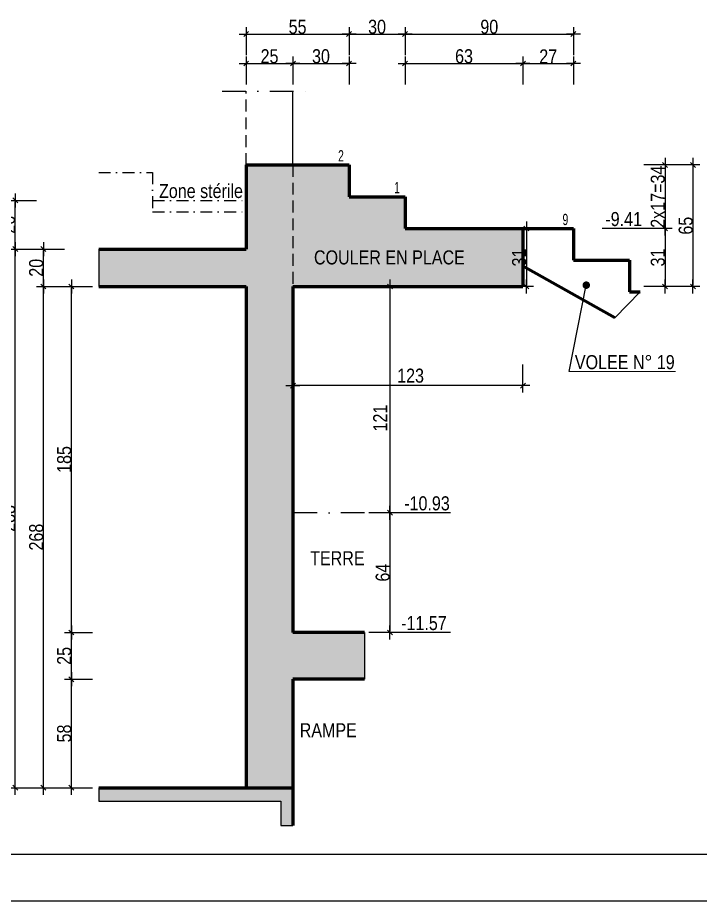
# Model space of a CAD drawing. Header units: millimetres. Extents: x 0 to 22237, y -21919 to -17719.
# Drawn here: x 14275 to 15005, y -21919 to -20974 of the extents above; entities that cross this region are included whole.
import ezdxf

# ---------------------------------------------------------------- set-up
doc = ezdxf.new("R2010")
doc.units = ezdxf.units.MM
doc.linetypes.add('CACHEX2', pattern=[19.05, 12.7, -6.35])
doc.linetypes.add('TIRETPTX2', pattern=[50.8, 25.4, -12.7, 0, -12.7])
for name, color, linetype in [('01-Cad  2', 1, 'Continuous'), ('01_cote_gen', 4, 'Continuous'), ('01_linteaux', 2, 'Continuous'), ('01_poch_BN', 9, 'Continuous'), ('01_poch_murs', 253, 'Continuous'), ('01_texte', 230, 'Continuous'), ('AA_COTES', 2, 'Continuous')]:
    doc.layers.add(name, color=color, linetype=linetype)
doc.layers.add('01_murs_coup', color=5, linetype='Continuous', lineweight=60)
doc.styles.add('ARIAL NA', font='ARIALN.TTF')
doc.styles.add('Arial Narrow', font='ARIALN.TTF')
doc.styles.add('STYLE2', font='ARIALN.TTF')
doc.dimstyles.new('JB25', dxfattribs={"dimscale": 0.1, "dimtxt": 150, "dimasz": 15, "dimexe": 0.1, "dimexo": 0.1, "dimgap": 0.09, "dimtad": 1, "dimdec": 1, "dimlfac": 0.5, "dimdsep": 46, "dimtxsty": 'STYLE2', "dimblk1": 'BOND_G', "dimblk2": 'BOND_D', "dimsah": 1, "dimcen": 1.5, "dimdle": 0.01, "dimse1": 1, "dimse2": 1, "dimclrd": 4, "dimclre": 2, "dimclrt": 6, "dimazin": 2, "dimtfac": 2.333333, "dimtdec": 1, "dimtix": 1, "dimtmove": 2, "dimatfit": 3, "dimldrblk": 'BOND_G', "dimfxl": 1, "dimtolj": 1, "dimtzin": 0, "dimarcsym": 0})

# ---------------------------------------------------------------- blocks, each defined once
blk = doc.blocks.new('BOND_G')
at = {"layer": 'AA_COTES', "color": 0}
for p, q in [((0, -5), (0, 15)), ((5, 0), (-5, 0)), ((1.77, 1.77), (-1.77, -1.77))]:
    blk.add_line(p, q, dxfattribs=at)
blk = doc.blocks.new('BOND_D')
at = {"layer": 'AA_COTES', "color": 0}
for p, q in [((5, 0), (-5, 0)), ((-1.77, -1.77), (1.77, 1.77)), ((0, 5), (0, -15))]:
    blk.add_line(p, q, dxfattribs=at)
blk = doc.blocks.new('*D2938')
at = {"layer": '01_cote_gen', "color": 4, "lineweight": -2, "transparency": 16777216}
blk.add_line((14302.41, -21796), (14302.41, -21263), dxfattribs=at)
at = {"layer": 'Defpoints', "color": 0, "transparency": 16777216}
for p in [(14302.41, -21261.5), (14335.86, -21261.5), (14335.86, -21797.5)]:
    blk.add_point(p, dxfattribs=at)
at = {"layer": '01_cote_gen', "color": 4, "lineweight": -2, "transparency": 16777216, "xscale": 1.5, "yscale": 1.5, "zscale": 1.5}
for name, p, rotation in [('BOND_D', (14302.41, -21261.5), 90), ('BOND_G', (14302.41, -21797.5), 270)]:
    blk.add_blockref(name, p, dxfattribs=dict(at, rotation=rotation))
at = {"layer": '01_cote_gen', "color": 6, "transparency": 16777216, "insert": (14294.74, -21529.5), "char_height": 15, "attachment_point": 5, "rotation": 90, "style": 'STYLE2'}
blk.add_mtext('\\A1;268', dxfattribs=at)
blk = doc.blocks.new('*D2939')
at = {"layer": '01_cote_gen', "color": 4, "lineweight": -2, "transparency": 16777216}
blk.add_line((14302.41, -21260), (14302.41, -21223), dxfattribs=at)
at = {"layer": 'Defpoints', "color": 0, "transparency": 16777216}
for p in [(14302.41, -21221.5), (14382.33, -21221.5), (14382.33, -21261.5)]:
    blk.add_point(p, dxfattribs=at)
at = {"layer": '01_cote_gen', "color": 4, "lineweight": -2, "transparency": 16777216, "xscale": 1.5, "yscale": 1.5, "zscale": 1.5}
for name, p, rotation in [('BOND_D', (14302.41, -21221.5), 90), ('BOND_G', (14302.41, -21261.5), 270)]:
    blk.add_blockref(name, p, dxfattribs=dict(at, rotation=rotation))
at = {"layer": '01_cote_gen', "color": 6, "transparency": 16777216, "insert": (14294.74, -21241.5), "char_height": 15, "attachment_point": 5, "rotation": 90, "style": 'STYLE2'}
blk.add_mtext('\\A1;20', dxfattribs=at)
blk = doc.blocks.new('*D2940')
at = {"layer": '01_cote_gen', "color": 4, "lineweight": -2, "transparency": 16777216}
blk.add_line((14272.34, -21796), (14272.34, -21223), dxfattribs=at)
at = {"layer": 'Defpoints', "color": 0, "transparency": 16777216}
for p in [(14272.34, -21221.5), (14324.91, -21221.5), (14324.91, -21797.5)]:
    blk.add_point(p, dxfattribs=at)
at = {"layer": '01_cote_gen', "color": 4, "lineweight": -2, "transparency": 16777216, "xscale": 1.5, "yscale": 1.5, "zscale": 1.5}
for name, p, rotation in [('BOND_D', (14272.34, -21221.5), 90), ('BOND_G', (14272.34, -21797.5), 270)]:
    blk.add_blockref(name, p, dxfattribs=dict(at, rotation=rotation))
at = {"layer": '01_cote_gen', "color": 6, "transparency": 16777216, "insert": (14264.67, -21509.5), "char_height": 15, "attachment_point": 5, "rotation": 90, "style": 'STYLE2'}
blk.add_mtext('\\A1;288', dxfattribs=at)
blk = doc.blocks.new('*D2943')
at = {"layer": '01_cote_gen', "color": 4, "lineweight": -2, "transparency": 16777216}
blk.add_line((14520.72, -21023.04), (14567.72, -21023.04), dxfattribs=at)
at = {"layer": 'Defpoints', "color": 0, "transparency": 16777216}
for p in [(14569.22, -21023.04), (14519.22, -21062.17), (14569.22, -21062.17)]:
    blk.add_point(p, dxfattribs=at)
at = {"layer": '01_cote_gen', "color": 4, "lineweight": -2, "transparency": 16777216, "xscale": 1.5, "yscale": 1.5, "zscale": 1.5, "rotation": 180}
blk.add_blockref('BOND_G', (14519.22, -21023.04), dxfattribs=at)
at = {"layer": '01_cote_gen', "color": 4, "lineweight": -2, "transparency": 16777216, "xscale": 1.5, "yscale": 1.5, "zscale": 1.5}
blk.add_blockref('BOND_D', (14569.22, -21023.04), dxfattribs=at)
at = {"layer": '01_cote_gen', "color": 6, "transparency": 16777216, "insert": (14544.22, -21015.38), "char_height": 15, "attachment_point": 5, "style": 'STYLE2'}
blk.add_mtext('\\A1;25', dxfattribs=at)
blk = doc.blocks.new('*D2944')
at = {"layer": '01_cote_gen', "color": 4, "lineweight": -2, "transparency": 16777216}
blk.add_line((14332.3, -21796), (14332.3, -21683), dxfattribs=at)
at = {"layer": 'Defpoints', "color": 0, "transparency": 16777216}
for p in [(14332.3, -21681.5), (14569.22, -21681.5), (14324.91, -21797.5)]:
    blk.add_point(p, dxfattribs=at)
at = {"layer": '01_cote_gen', "color": 4, "lineweight": -2, "transparency": 16777216, "xscale": 1.5, "yscale": 1.5, "zscale": 1.5}
for name, p, rotation in [('BOND_D', (14332.3, -21681.5), 90), ('BOND_G', (14332.3, -21797.5), 270)]:
    blk.add_blockref(name, p, dxfattribs=dict(at, rotation=rotation))
at = {"layer": '01_cote_gen', "color": 6, "transparency": 16777216, "insert": (14324.63, -21739.5), "char_height": 15, "attachment_point": 5, "rotation": 90, "style": 'STYLE2'}
blk.add_mtext('\\A1;58', dxfattribs=at)
blk = doc.blocks.new('*D2941')
at = {"layer": '01_cote_gen', "color": 4, "lineweight": -2, "transparency": 16777216}
blk.add_line((14332.3, -21630), (14332.3, -21263), dxfattribs=at)
at = {"layer": 'Defpoints', "color": 0, "transparency": 16777216}
for p in [(14324.91, -21261.5), (14332.3, -21261.5), (14354.8, -21631.5)]:
    blk.add_point(p, dxfattribs=at)
at = {"layer": '01_cote_gen', "color": 4, "lineweight": -2, "transparency": 16777216, "xscale": 1.5, "yscale": 1.5, "zscale": 1.5}
for name, p, rotation in [('BOND_D', (14332.3, -21261.5), 90), ('BOND_G', (14332.3, -21631.5), 270)]:
    blk.add_blockref(name, p, dxfattribs=dict(at, rotation=rotation))
at = {"layer": '01_cote_gen', "color": 6, "transparency": 16777216, "insert": (14324.63, -21446.5), "char_height": 15, "attachment_point": 5, "rotation": 90, "style": 'STYLE2'}
blk.add_mtext('\\A1;185', dxfattribs=at)
blk = doc.blocks.new('*D2945')
at = {"layer": '01_cote_gen', "color": 4, "lineweight": -2, "transparency": 16777216}
blk.add_line((14672.95, -21505), (14672.95, -21630), dxfattribs=at)
at = {"layer": 'Defpoints', "color": 0, "transparency": 16777216}
for p in [(14645.92, -21503.5), (14650.45, -21631.5), (14672.95, -21631.5)]:
    blk.add_point(p, dxfattribs=at)
at = {"layer": '01_cote_gen', "color": 4, "lineweight": -2, "transparency": 16777216, "xscale": 1.5, "yscale": 1.5, "zscale": 1.5}
for name, p, rotation in [('BOND_G', (14672.95, -21503.5), 90), ('BOND_D', (14672.95, -21631.5), 270)]:
    blk.add_blockref(name, p, dxfattribs=dict(at, rotation=rotation))
at = {"layer": '01_cote_gen', "color": 6, "transparency": 16777216, "insert": (14665.28, -21567.5), "char_height": 15, "attachment_point": 5, "rotation": 90, "style": 'STYLE2'}
blk.add_mtext('\\A1;64', dxfattribs=at)
blk = doc.blocks.new('*D2942')
at = {"layer": '01_cote_gen', "color": 4, "lineweight": -2, "transparency": 16777216}
blk.add_line((14332.3, -21680), (14332.3, -21633), dxfattribs=at)
at = {"layer": 'Defpoints', "color": 0, "transparency": 16777216}
for p in [(14332.3, -21631.5), (14354.8, -21631.5), (14354.8, -21681.5)]:
    blk.add_point(p, dxfattribs=at)
at = {"layer": '01_cote_gen', "color": 4, "lineweight": -2, "transparency": 16777216, "xscale": 1.5, "yscale": 1.5, "zscale": 1.5}
for name, p, rotation in [('BOND_D', (14332.3, -21631.5), 90), ('BOND_G', (14332.3, -21681.5), 270)]:
    blk.add_blockref(name, p, dxfattribs=dict(at, rotation=rotation))
at = {"layer": '01_cote_gen', "color": 6, "transparency": 16777216, "insert": (14324.63, -21656.5), "char_height": 15, "attachment_point": 5, "rotation": 90, "style": 'STYLE2'}
blk.add_mtext('\\A1;25', dxfattribs=at)
blk = doc.blocks.new('*D2949')
at = {"layer": '01_cote_gen', "color": 4, "lineweight": -2, "transparency": 16777216}
blk.add_line((14272.34, -21220), (14272.34, -21171), dxfattribs=at)
at = {"layer": 'Defpoints', "color": 0, "transparency": 16777216}
for p in [(14272.34, -21169.5), (14463.09, -21169.5), (14463.09, -21221.5)]:
    blk.add_point(p, dxfattribs=at)
at = {"layer": '01_cote_gen', "color": 4, "lineweight": -2, "transparency": 16777216, "xscale": 1.5, "yscale": 1.5, "zscale": 1.5}
for name, p, rotation in [('BOND_D', (14272.34, -21169.5), 90), ('BOND_G', (14272.34, -21221.5), 270)]:
    blk.add_blockref(name, p, dxfattribs=dict(at, rotation=rotation))
at = {"layer": '01_cote_gen', "color": 6, "transparency": 16777216, "insert": (14264.67, -21195.5), "char_height": 15, "attachment_point": 5, "rotation": 90, "style": 'STYLE2'}
blk.add_mtext('\\A1;26', dxfattribs=at)
blk = doc.blocks.new('*D2950')
at = {"layer": '01_cote_gen', "color": 4, "lineweight": -2, "transparency": 16777216}
blk.add_line((14520.72, -20991.55), (14627.72, -20991.55), dxfattribs=at)
at = {"layer": 'Defpoints', "color": 0, "transparency": 16777216}
for p in [(14629.22, -20991.55), (14519.22, -21038.04), (14629.22, -21131.5)]:
    blk.add_point(p, dxfattribs=at)
at = {"layer": '01_cote_gen', "color": 4, "lineweight": -2, "transparency": 16777216, "xscale": 1.5, "yscale": 1.5, "zscale": 1.5, "rotation": 180}
blk.add_blockref('BOND_G', (14519.22, -20991.55), dxfattribs=at)
at = {"layer": '01_cote_gen', "color": 4, "lineweight": -2, "transparency": 16777216, "xscale": 1.5, "yscale": 1.5, "zscale": 1.5}
blk.add_blockref('BOND_D', (14629.22, -20991.55), dxfattribs=at)
at = {"layer": '01_cote_gen', "color": 6, "transparency": 16777216, "insert": (14574.22, -20983.92), "char_height": 15, "attachment_point": 5, "style": 'STYLE2'}
blk.add_mtext('\\A1;55', dxfattribs=at)
blk = doc.blocks.new('*D2951')
at = {"layer": '01_cote_gen', "color": 4, "lineweight": -2, "transparency": 16777216}
blk.add_line((14570.72, -21023.04), (14627.72, -21023.04), dxfattribs=at)
at = {"layer": 'Defpoints', "color": 0, "transparency": 16777216}
for p in [(14629.22, -21014.05), (14629.22, -21023.04), (14569.22, -21045.54)]:
    blk.add_point(p, dxfattribs=at)
at = {"layer": '01_cote_gen', "color": 4, "lineweight": -2, "transparency": 16777216, "xscale": 1.5, "yscale": 1.5, "zscale": 1.5, "rotation": 180}
blk.add_blockref('BOND_G', (14569.22, -21023.04), dxfattribs=at)
at = {"layer": '01_cote_gen', "color": 4, "lineweight": -2, "transparency": 16777216, "xscale": 1.5, "yscale": 1.5, "zscale": 1.5}
blk.add_blockref('BOND_D', (14629.22, -21023.04), dxfattribs=at)
at = {"layer": '01_cote_gen', "color": 6, "transparency": 16777216, "insert": (14599.22, -21015.38), "char_height": 15, "attachment_point": 5, "style": 'STYLE2'}
blk.add_mtext('\\A1;30', dxfattribs=at)
blk = doc.blocks.new('*D2952')
at = {"layer": '01_cote_gen', "color": 4, "lineweight": -2, "transparency": 16777216}
blk.add_line((14630.72, -20991.55), (14687.72, -20991.55), dxfattribs=at)
at = {"layer": 'Defpoints', "color": 0, "transparency": 16777216}
for p in [(14689.22, -20991.55), (14629.22, -21045.54), (14689.22, -21165.5)]:
    blk.add_point(p, dxfattribs=at)
at = {"layer": '01_cote_gen', "color": 4, "lineweight": -2, "transparency": 16777216, "xscale": 1.5, "yscale": 1.5, "zscale": 1.5, "rotation": 180}
blk.add_blockref('BOND_G', (14629.22, -20991.55), dxfattribs=at)
at = {"layer": '01_cote_gen', "color": 4, "lineweight": -2, "transparency": 16777216, "xscale": 1.5, "yscale": 1.5, "zscale": 1.5}
blk.add_blockref('BOND_D', (14689.22, -20991.55), dxfattribs=at)
at = {"layer": '01_cote_gen', "color": 6, "transparency": 16777216, "insert": (14659.22, -20983.89), "char_height": 15, "attachment_point": 5, "style": 'STYLE2'}
blk.add_mtext('\\A1;30', dxfattribs=at)
blk = doc.blocks.new('*D2953')
at = {"layer": '01_cote_gen', "color": 4, "lineweight": -2, "transparency": 16777216}
blk.add_line((14690.72, -20991.55), (14867.72, -20991.55), dxfattribs=at)
at = {"layer": 'Defpoints', "color": 0, "transparency": 16777216}
for p in [(14869.22, -20991.55), (14689.22, -21014.05), (14869.22, -21199.5)]:
    blk.add_point(p, dxfattribs=at)
at = {"layer": '01_cote_gen', "color": 4, "lineweight": -2, "transparency": 16777216, "xscale": 1.5, "yscale": 1.5, "zscale": 1.5, "rotation": 180}
blk.add_blockref('BOND_G', (14689.22, -20991.55), dxfattribs=at)
at = {"layer": '01_cote_gen', "color": 4, "lineweight": -2, "transparency": 16777216, "xscale": 1.5, "yscale": 1.5, "zscale": 1.5}
blk.add_blockref('BOND_D', (14869.22, -20991.55), dxfattribs=at)
at = {"layer": '01_cote_gen', "color": 6, "transparency": 16777216, "insert": (14779.22, -20983.89), "char_height": 15, "attachment_point": 5, "style": 'STYLE2'}
blk.add_mtext('\\A1;90', dxfattribs=at)
blk = doc.blocks.new('*D2954')
at = {"layer": '01_cote_gen', "color": 4, "lineweight": -2, "transparency": 16777216}
blk.add_line((14967.16, -21133), (14967.16, -21198), dxfattribs=at)
at = {"layer": 'Defpoints', "color": 0, "transparency": 16777216}
for p in [(14628.24, -21131.5), (14732.92, -21199.5), (14967.16, -21199.5)]:
    blk.add_point(p, dxfattribs=at)
at = {"layer": '01_cote_gen', "color": 4, "lineweight": -2, "transparency": 16777216, "xscale": 1.5, "yscale": 1.5, "zscale": 1.5}
for name, p, rotation in [('BOND_G', (14967.16, -21131.5), 90), ('BOND_D', (14967.16, -21199.5), 270)]:
    blk.add_blockref(name, p, dxfattribs=dict(at, rotation=rotation))
at = {"layer": '01_cote_gen', "color": 6, "transparency": 16777216, "insert": (14959.5, -21165.5), "char_height": 15, "attachment_point": 5, "rotation": 90, "style": 'STYLE2'}
blk.add_mtext('\\A1;2x17=34', dxfattribs=at)
blk = doc.blocks.new('*D2955')
at = {"layer": '01_cote_gen', "color": 4, "lineweight": -2, "transparency": 16777216}
blk.add_line((14967.16, -21201), (14967.16, -21260), dxfattribs=at)
at = {"layer": 'Defpoints', "color": 0, "transparency": 16777216}
for p in [(14944.66, -21199.5), (14778.19, -21261.5), (14967.16, -21261.5)]:
    blk.add_point(p, dxfattribs=at)
at = {"layer": '01_cote_gen', "color": 4, "lineweight": -2, "transparency": 16777216, "xscale": 1.5, "yscale": 1.5, "zscale": 1.5}
for name, p, rotation in [('BOND_G', (14967.16, -21199.5), 90), ('BOND_D', (14967.16, -21261.5), 270)]:
    blk.add_blockref(name, p, dxfattribs=dict(at, rotation=rotation))
at = {"layer": '01_cote_gen', "color": 6, "transparency": 16777216, "insert": (14959.5, -21230.5), "char_height": 15, "attachment_point": 5, "rotation": 90, "style": 'STYLE2'}
blk.add_mtext('\\A1;31', dxfattribs=at)
blk = doc.blocks.new('*D2956')
at = {"layer": '01_cote_gen', "color": 4, "lineweight": -2, "transparency": 16777216}
blk.add_line((14996.98, -21133), (14996.98, -21260), dxfattribs=at)
at = {"layer": 'Defpoints', "color": 0, "transparency": 16777216}
for p in [(14974.66, -21131.5), (14974.66, -21261.5), (14996.98, -21261.5)]:
    blk.add_point(p, dxfattribs=at)
at = {"layer": '01_cote_gen', "color": 4, "lineweight": -2, "transparency": 16777216, "xscale": 1.5, "yscale": 1.5, "zscale": 1.5}
for name, p, rotation in [('BOND_G', (14996.98, -21131.5), 90), ('BOND_D', (14996.98, -21261.5), 270)]:
    blk.add_blockref(name, p, dxfattribs=dict(at, rotation=rotation))
at = {"layer": '01_cote_gen', "color": 6, "transparency": 16777216, "insert": (14989.32, -21196.5), "char_height": 15, "attachment_point": 5, "rotation": 90, "style": 'STYLE2'}
blk.add_mtext('\\A1;65', dxfattribs=at)
blk = doc.blocks.new('*D2957')
at = {"layer": '01_cote_gen', "color": 4, "lineweight": -2, "transparency": 16777216}
blk.add_line((14690.72, -21023.04), (14813.72, -21023.04), dxfattribs=at)
at = {"layer": 'Defpoints', "color": 0, "transparency": 16777216}
for p in [(14689.22, -21014.05), (14815.22, -21023.04), (14815.22, -21199.5)]:
    blk.add_point(p, dxfattribs=at)
at = {"layer": '01_cote_gen', "color": 4, "lineweight": -2, "transparency": 16777216, "xscale": 1.5, "yscale": 1.5, "zscale": 1.5, "rotation": 180}
blk.add_blockref('BOND_G', (14689.22, -21023.04), dxfattribs=at)
at = {"layer": '01_cote_gen', "color": 4, "lineweight": -2, "transparency": 16777216, "xscale": 1.5, "yscale": 1.5, "zscale": 1.5}
blk.add_blockref('BOND_D', (14815.22, -21023.04), dxfattribs=at)
at = {"layer": '01_cote_gen', "color": 6, "transparency": 16777216, "insert": (14752.22, -21015.38), "char_height": 15, "attachment_point": 5, "style": 'STYLE2'}
blk.add_mtext('\\A1;63', dxfattribs=at)
blk = doc.blocks.new('*D2958')
at = {"layer": '01_cote_gen', "color": 4, "lineweight": -2, "transparency": 16777216}
blk.add_line((14816.72, -21023.04), (14867.72, -21023.04), dxfattribs=at)
at = {"layer": 'Defpoints', "color": 0, "transparency": 16777216}
for p in [(14869.22, -21014.05), (14869.22, -21023.04), (14815.22, -21045.54)]:
    blk.add_point(p, dxfattribs=at)
at = {"layer": '01_cote_gen', "color": 4, "lineweight": -2, "transparency": 16777216, "xscale": 1.5, "yscale": 1.5, "zscale": 1.5, "rotation": 180}
blk.add_blockref('BOND_G', (14815.22, -21023.04), dxfattribs=at)
at = {"layer": '01_cote_gen', "color": 4, "lineweight": -2, "transparency": 16777216, "xscale": 1.5, "yscale": 1.5, "zscale": 1.5}
blk.add_blockref('BOND_D', (14869.22, -21023.04), dxfattribs=at)
at = {"layer": '01_cote_gen', "color": 6, "transparency": 16777216, "insert": (14842.22, -21015.5), "char_height": 15, "attachment_point": 5, "style": 'STYLE2'}
blk.add_mtext('\\A1;27', dxfattribs=at)
blk = doc.blocks.new('*D3225')
at = {"layer": '01_cote_gen', "color": 4, "lineweight": -2, "ltscale": 0.5, "transparency": 16777216}
blk.add_line((14818.88, -21201), (14818.88, -21260), dxfattribs=at)
at = {"layer": 'Defpoints', "color": 0, "ltscale": 0.5, "transparency": 16777216}
for p in [(14814.17, -21199.5), (14814.17, -21261.5), (14818.88, -21261.5)]:
    blk.add_point(p, dxfattribs=at)
at = {"layer": '01_cote_gen', "color": 4, "lineweight": -2, "ltscale": 0.5, "transparency": 16777216, "xscale": 1.5, "yscale": 1.5, "zscale": 1.5}
for name, p, rotation in [('BOND_G', (14818.88, -21199.5), 90), ('BOND_D', (14818.88, -21261.5), 270)]:
    blk.add_blockref(name, p, dxfattribs=dict(at, rotation=rotation))
at = {"layer": '01_cote_gen', "color": 6, "ltscale": 0.5, "transparency": 16777216, "insert": (14811.21, -21230.5), "char_height": 15, "attachment_point": 5, "rotation": 90, "style": 'STYLE2'}
blk.add_mtext('\\A1;31', dxfattribs=at)
blk = doc.blocks.new('*D3226')
at = {"layer": '01_cote_gen', "color": 4, "lineweight": -2, "ltscale": 0.5, "transparency": 16777216}
blk.add_line((14813.72, -21367.42), (14570.72, -21367.42), dxfattribs=at)
at = {"layer": 'Defpoints', "color": 0, "ltscale": 0.5, "transparency": 16777216}
for p in [(14815.22, -21250.24), (14569.22, -21261.5), (14569.22, -21367.42)]:
    blk.add_point(p, dxfattribs=at)
at = {"layer": '01_cote_gen', "color": 4, "lineweight": -2, "ltscale": 0.5, "transparency": 16777216, "xscale": 1.5, "yscale": 1.5, "zscale": 1.5, "rotation": 180}
blk.add_blockref('BOND_D', (14569.22, -21367.42), dxfattribs=at)
at = {"layer": '01_cote_gen', "color": 4, "lineweight": -2, "ltscale": 0.5, "transparency": 16777216, "xscale": 1.5, "yscale": 1.5, "zscale": 1.5}
blk.add_blockref('BOND_G', (14815.22, -21367.42), dxfattribs=at)
at = {"layer": '01_cote_gen', "color": 6, "ltscale": 0.5, "transparency": 16777216, "insert": (14695.04, -21356.93), "char_height": 15, "attachment_point": 5, "style": 'STYLE2'}
blk.add_mtext('\\A1;123', dxfattribs=at)
blk = doc.blocks.new('*D3227')
at = {"layer": '01_cote_gen', "color": 4, "lineweight": -2, "ltscale": 0.5, "transparency": 16777216}
blk.add_line((14672.95, -21263), (14672.95, -21502), dxfattribs=at)
at = {"layer": 'Defpoints', "color": 0, "ltscale": 0.5, "transparency": 16777216}
for p in [(14666.34, -21261.5), (14645.92, -21503.5), (14672.95, -21503.5)]:
    blk.add_point(p, dxfattribs=at)
at = {"layer": '01_cote_gen', "color": 4, "lineweight": -2, "ltscale": 0.5, "transparency": 16777216, "xscale": 1.5, "yscale": 1.5, "zscale": 1.5}
for name, p, rotation in [('BOND_G', (14672.95, -21261.5), 90), ('BOND_D', (14672.95, -21503.5), 270)]:
    blk.add_blockref(name, p, dxfattribs=dict(at, rotation=rotation))
at = {"layer": '01_cote_gen', "color": 6, "ltscale": 0.5, "transparency": 16777216, "insert": (14662.59, -21402.24), "char_height": 15, "attachment_point": 5, "rotation": 90, "style": 'STYLE2'}
blk.add_mtext('\\A1;121', dxfattribs=at)

msp = doc.modelspace()

# ---------------------------------------------------------------- hatches: boundary and pattern name
at = {"layer": '01_poch_BN', "ltscale": 0.1}
h = msp.add_hatch(color=256, dxfattribs=at)
h.dxf.hatch_style = 1
h.paths.add_polyline_path([(14815.22, -21199.5), (14689.22, -21199.5), (14689.22, -21165.5), (14629.22, -21165.5), (14629.22, -21131.5), (14519.22, -21131.5), (14519.22, -21221.5), (14361.55, -21221.5), (14361.55, -21261.5), (14519.22, -21261.5), (14519.22, -21797.5), (14569.22, -21797.5), (14569.22, -21681.5), (14645.92, -21681.5), (14645.92, -21631.5), (14569.22, -21631.5), (14569.22, -21261.5), (14815.22, -21261.5)])
h.paths.add_polyline_path([(14569.22, -21797.5), (14361.55, -21797.5), (14361.55, -21811.97), (14556.18, -21811.97), (14556.18, -21837.94), (14569.22, -21837.94)])

# ---------------------------------------------------------------- linework, layer by layer
at = {"layer": '01-Cad  2'}
for p, q in [((21640.16, -21868.97), (12600.16, -21868.97)), ((21690.16, -21918.97), (12600.16, -21918.97))]:
    msp.add_line(p, q, dxfattribs=at)
at = {"layer": '01_linteaux', "linetype": 'TIRETPTX2'}
for p, q in [((14493.61, -21052.77), (14594.62, -21052.77)), ((14645.92, -21503.5), (14569.22, -21503.5))]:
    msp.add_line(p, q, dxfattribs=at)
at = {"layer": '01_linteaux', "linetype": 'CACHEX2'}
for p, q in [((14519.22, -21131.5), (14519.22, -21052.77)), ((14569.22, -21131.5), (14569.22, -21261.5))]:
    msp.add_line(p, q, dxfattribs=at)
at = {"layer": '01_linteaux'}
msp.add_line((14569.22, -21131.5), (14569.22, -21052.77), dxfattribs=at)
at = {"layer": '01_linteaux', "linetype": 'TIRETPTX2', "ltscale": 0.5}
for p, q in [((14361.55, -21139.5), (14419.22, -21139.5)), ((14419.22, -21139.5), (14419.22, -21181.5)), ((14419.22, -21169.5), (14519.22, -21169.5)), ((14419.22, -21181.5), (14519.22, -21181.5))]:
    msp.add_line(p, q, dxfattribs=at)
at = {"layer": '01_murs_coup'}
for p, q in [((14519.22, -21131.5), (14519.22, -21221.5)), ((14519.22, -21131.5), (14629.22, -21131.5)), ((14629.22, -21131.5), (14629.22, -21165.5)), ((14629.22, -21165.5), (14689.22, -21165.5)), ((14689.22, -21165.5), (14689.22, -21199.5)), ((14689.22, -21199.5), (14869.22, -21199.5)), ((14815.22, -21199.5), (14815.22, -21261.5)), ((14869.22, -21199.5), (14869.22, -21233.3)), ((14361.55, -21221.5), (14519.22, -21221.5)), ((14913.51, -21294.98), (14815.22, -21239.61)), ((14869.22, -21233.3), (14929.22, -21233.3)), ((14929.22, -21233.3), (14929.22, -21267.1)), ((14361.55, -21261.5), (14519.22, -21261.5)), ((14519.22, -21261.5), (14519.22, -21797.5)), ((14569.22, -21261.5), (14569.22, -21631.5)), ((14569.22, -21261.5), (14815.22, -21261.5)), ((14929.22, -21267.1), (14940.46, -21267.1)), ((14645.92, -21631.5), (14569.22, -21631.5)), ((14645.92, -21681.5), (14569.22, -21681.5)), ((14569.22, -21681.5), (14569.22, -21837.94)), ((14361.55, -21797.5), (14569.22, -21797.5))]:
    msp.add_line(p, q, dxfattribs=at)
at = {"layer": '01_poch_BN'}
for p, q in [((14361.55, -21221.5), (14361.55, -21261.5)), ((14645.92, -21631.5), (14645.92, -21681.5)), ((14361.55, -21797.5), (14361.55, -21811.97)), ((14361.55, -21811.97), (14556.18, -21811.97)), ((14556.18, -21811.97), (14556.18, -21837.94)), ((14556.18, -21837.94), (14569.22, -21837.94))]:
    msp.add_line(p, q, dxfattribs=at)
at = {"layer": '01_poch_BN', "ltscale": 0.1}
msp.add_line((14940.46, -21267.1), (14913.51, -21294.98), dxfattribs=at)
at = {"layer": '01_poch_murs'}
msp.add_line((14361.55, -21221.5), (14361.55, -21261.5), dxfattribs=at)
at = {"layer": '01_texte'}
for p, q in [((14944.4, -21199.5), (14899.82, -21199.5)), ((14864.6, -21352.5), (14882.95, -21260.06)), ((14737.74, -21503.5), (14680.45, -21503.5)), ((14737.74, -21631.5), (14680.45, -21631.5))]:
    msp.add_line(p, q, dxfattribs=at)
at = {"layer": '01_texte', "lineweight": 0}
msp.add_line((14864.6, -21352.5), (14978.34, -21352.5), dxfattribs=at)
at = {"layer": '01_texte', "const_width": 4}
msp.add_lwpolyline([(14880.95, -21260.06, 1), (14884.95, -21260.06, 1)], format="xyb", close=True, dxfattribs=at)

# ---------------------------------------------------------------- texts
at = {"layer": '01_texte', "style": 'ARIAL NA', "width": 0.8}
for s, p in [('2', (14617.57, -21127.8)), ('1', (14677.57, -21161.8)), ('9', (14857.57, -21195.8))]:
    msp.add_text(s, height=12, dxfattribs=at).set_placement(p)
at = {"layer": '01_texte', "style": 'ARIAL NA'}
for s, p in [('Zone stérile', (14426.01, -21166.88)), ('-9.41', (14903.35, -21196.88)), ('COULER EN PLACE', (14591.73, -21237.9)), ('-10.93', (14688.24, -21500.88)), ('TERRE', (14587.64, -21559.56)), ('-11.57', (14684.98, -21628.88)), ('RAMPE', (14576.49, -21743.48))]:
    msp.add_text(s, height=15, dxfattribs=at).set_placement(p)
at = {"layer": '01_texte', "style": 'Arial Narrow'}
msp.add_text('VOLEE N° 19', height=15, rotation=0, dxfattribs=at).set_placement((14870.75, -21349.88))

# ---------------------------------------------------------------- dimensions: what is measured, and where the dimension line sits
at = {"layer": '01_cote_gen'}
for base, p1, p2, picture, middle in [((14629.22, -20991.55), (14519.22, -21038.04), (14629.22, -21131.5), '*D2950', (14574.22, -20983.92)), ((14689.22, -20991.55), (14629.22, -21045.54), (14689.22, -21165.5), '*D2952', (14659.22, -20983.89)), ((14869.22, -20991.55), (14689.22, -21014.05), (14869.22, -21199.5), '*D2953', (14779.22, -20983.89)), ((14569.22, -21023.04), (14519.22, -21062.17), (14569.22, -21062.17), '*D2943', (14544.22, -21015.38)), ((14629.22, -21023.04), (14569.22, -21045.54), (14629.22, -21014.05), '*D2951', (14599.22, -21015.38)), ((14815.22, -21023.04), (14689.22, -21014.05), (14815.22, -21199.5), '*D2957', (14752.22, -21015.38)), ((14869.22, -21023.04), (14815.22, -21045.54), (14869.22, -21014.05), '*D2958', (14842.22, -21015.5))]:
    dim = msp.add_linear_dim(base=base, p1=p1, p2=p2, dimstyle='JB25', dxfattribs=at)
    dim.commit()
    dim.dimension.update_dxf_attribs({"geometry": picture, "text_midpoint": middle})
dim = msp.add_linear_dim(base=(14967.16, -21199.5), p1=(14628.24, -21131.5), p2=(14732.92, -21199.5), angle=90, text='2x17=34', dimstyle='JB25', dxfattribs=at)
dim.commit()
dim.dimension.update_dxf_attribs({"geometry": '*D2954', "text_midpoint": (14959.5, -21165.5)})
for base, p1, p2, picture, middle in [((14996.98, -21261.5), (14974.66, -21131.5), (14974.66, -21261.5), '*D2956', (14989.32, -21196.5)), ((14272.34, -21169.5), (14463.09, -21221.5), (14463.09, -21169.5), '*D2949', (14264.67, -21195.5)), ((14967.16, -21261.5), (14944.66, -21199.5), (14778.19, -21261.5), '*D2955', (14959.5, -21230.5)), ((14272.34, -21221.5), (14324.91, -21797.5), (14324.91, -21221.5), '*D2940', (14264.67, -21509.5)), ((14302.41, -21221.5), (14382.33, -21261.5), (14382.33, -21221.5), '*D2939', (14294.74, -21241.5)), ((14302.41, -21261.5), (14335.86, -21797.5), (14335.86, -21261.5), '*D2938', (14294.74, -21529.5)), ((14332.3, -21261.5), (14354.8, -21631.5), (14324.91, -21261.5), '*D2941', (14324.63, -21446.5)), ((14672.95, -21631.5), (14645.92, -21503.5), (14650.45, -21631.5), '*D2945', (14665.28, -21567.5)), ((14332.3, -21631.5), (14354.8, -21681.5), (14354.8, -21631.5), '*D2942', (14324.63, -21656.5)), ((14332.3, -21681.5), (14324.91, -21797.5), (14569.22, -21681.5), '*D2944', (14324.63, -21739.5))]:
    dim = msp.add_linear_dim(base=base, p1=p1, p2=p2, angle=90, dimstyle='JB25', dxfattribs=at)
    dim.commit()
    dim.dimension.update_dxf_attribs({"geometry": picture, "text_midpoint": middle})
at = {"layer": '01_cote_gen', "ltscale": 0.5}
dim = msp.add_linear_dim(base=(14818.88, -21261.5), p1=(14814.17, -21199.5), p2=(14814.17, -21261.5), angle=90, dimstyle='JB25', dxfattribs=at)
dim.commit()
dim.dimension.update_dxf_attribs({"geometry": '*D3225', "text_midpoint": (14811.21, -21230.5)})
dim = msp.add_linear_dim(base=(14569.22, -21367.42), p1=(14815.22, -21250.24), p2=(14569.22, -21261.5), dimstyle='JB25', dxfattribs=at)
dim.commit()
dim.dimension.update_dxf_attribs({"geometry": '*D3226', "text_midpoint": (14695.04, -21356.93), "dimtype": 160})
dim = msp.add_linear_dim(base=(14672.95, -21503.5), p1=(14666.34, -21261.5), p2=(14645.92, -21503.5), angle=90, dimstyle='JB25', dxfattribs=at)
dim.commit()
dim.dimension.update_dxf_attribs({"geometry": '*D3227', "text_midpoint": (14662.59, -21402.24), "dimtype": 160})

doc.saveas('drawing.dxf')
